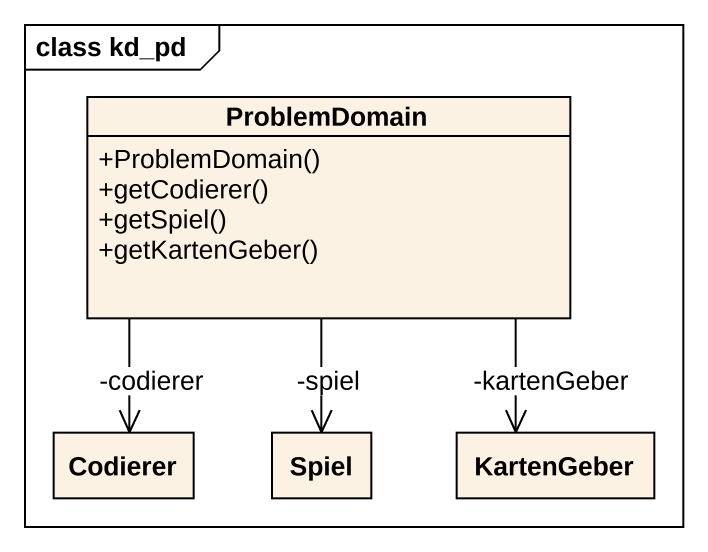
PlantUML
@startuml
mainframe class kd_pd
hide circle
hide empty members
skinparam classAttributeIconSize 0
class ProblemDomain {
  +ProblemDomain()
  +getCodierer()
  +getSpiel()
  +getKartenGeber()
}
class Codierer
class Spiel
class KartenGeber
Codierer "-codierer" <-up- ProblemDomain
Spiel "-spiel" <-up- ProblemDomain
KartenGeber "-kartenGeber" <-up- ProblemDomain
@enduml
